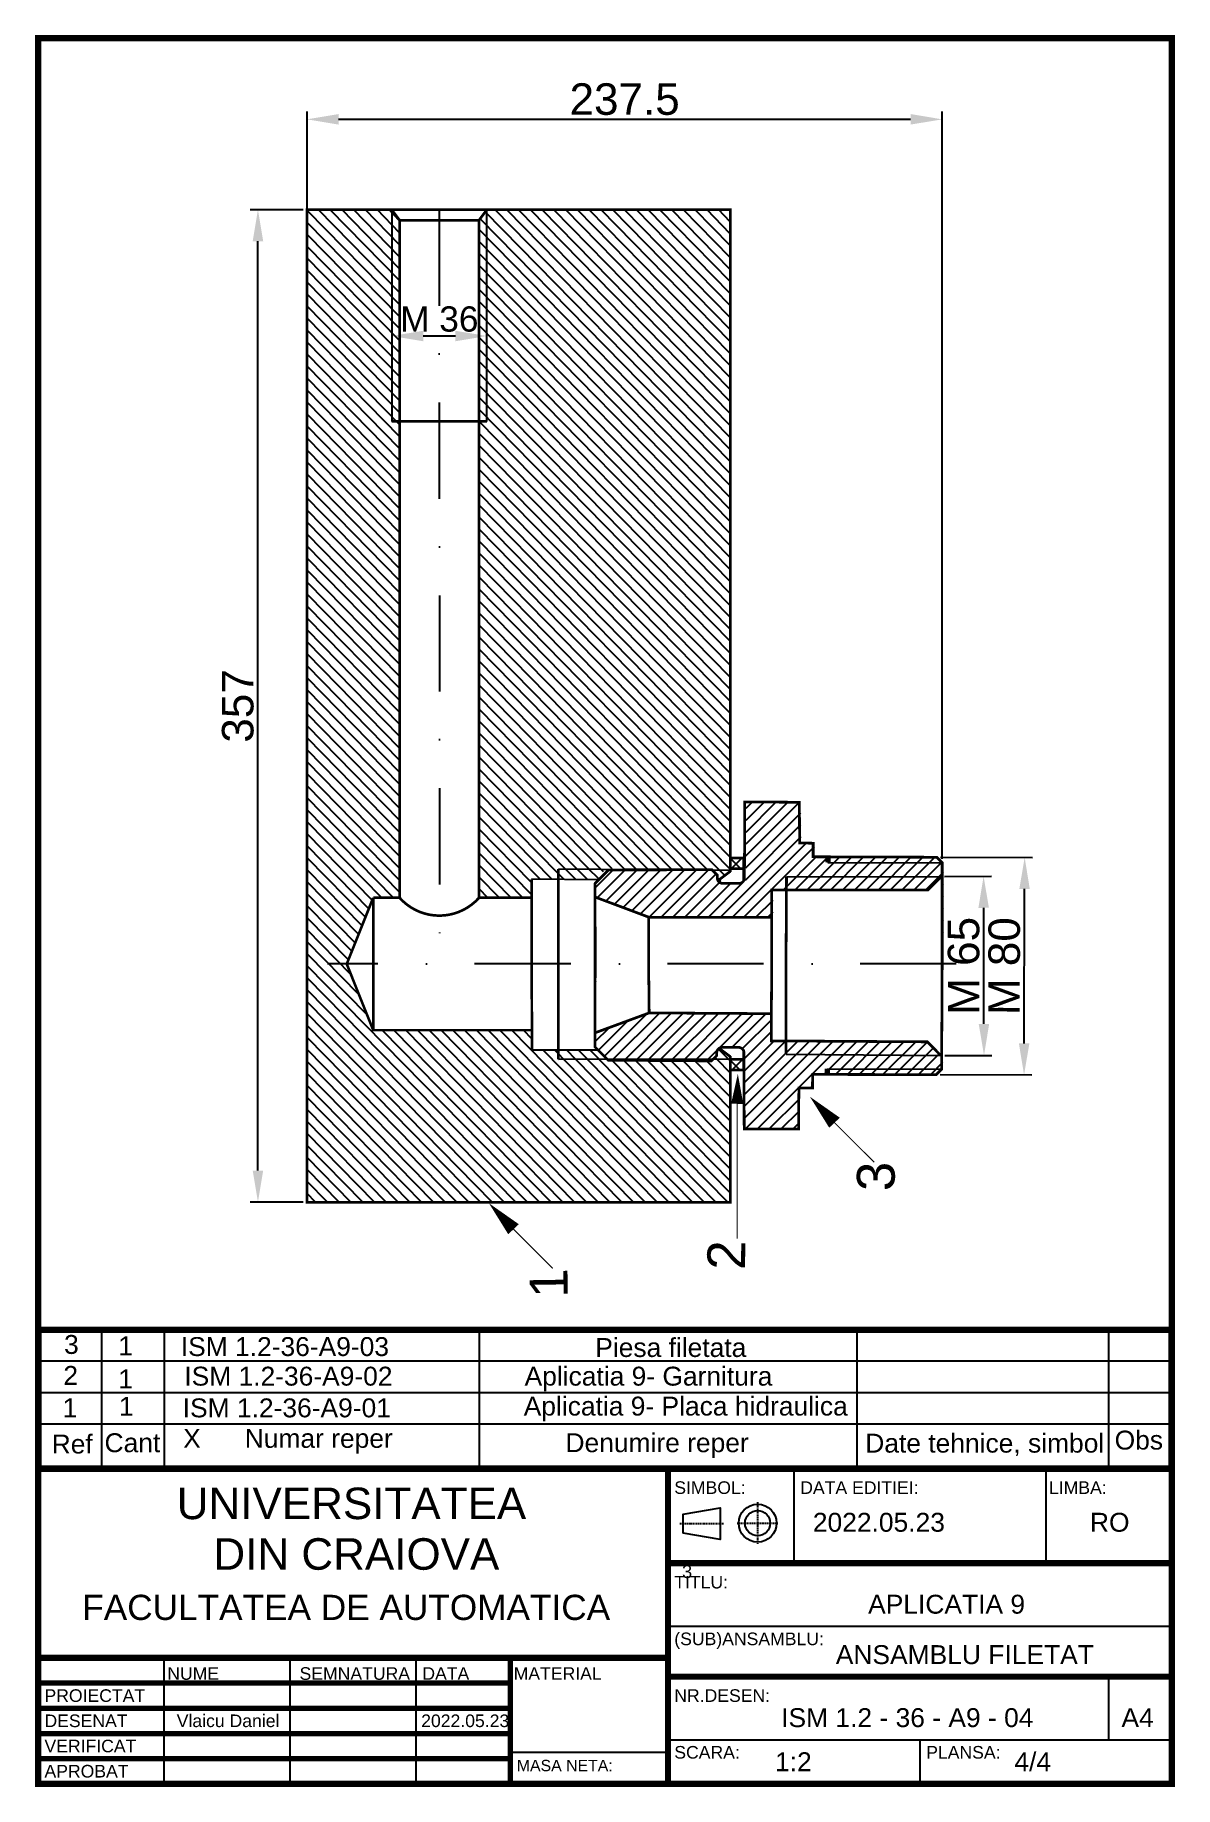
# Model space of a CAD drawing. Header units: millimetres. Extents: x 1551 to 1732, y 574 to 852.
import ezdxf

# ---------------------------------------------------------------- set-up
doc = ezdxf.new("R2010")
doc.units = ezdxf.units.MM
doc.header["$LTSCALE"] = 0.3
doc.linetypes.add('ACAD_ISO04W100', pattern=[30, 24, -3, 0, -3])
doc.linetypes.add('DASHDOT', pattern=[25.4, 12.7, -6.35, 0, -6.35])
doc.layers.add('strat-CONTUR', color=7, linetype='Continuous')
doc.layers.add('strat-COTE', color=5, linetype='Continuous')
doc.styles.get("Standard").update_dxf_attribs({"font": 'arial.ttf'})
doc.styles.add('style1', font='arial.ttf')
doc.dimstyles.new('ISO-25', dxfattribs={"dimtxt": 2.5, "dimasz": 2.5, "dimexe": 1.25, "dimexo": 0.625, "dimtad": 1, "dimtxsty": 'Standard', "dimcen": 2.5, "dimadec": 0, "dimazin": 0, "dimtfac": 1, "dimtmove": 0, "dimatfit": 3, "dimfxl": 1, "dimarcsym": 0})
pattern_1 = [(135, (1766.6525, 648.0665), (-0.942062, -0.942062), []), (225, (1766.6525, 648.0665), (0.942062, -0.942062), [])]

# ---------------------------------------------------------------- blocks, each defined once
blk = doc.blocks.new('*D64')
at = {"layer": 'Defpoints', "color": 0, "ltscale": 0.5, "transparency": 16777216}
for p in [(1586.24, 824.34), (1594.03, 824.34), (1594.03, 666.99)]:
    blk.add_point(p, dxfattribs=at)
at = {"layer": 'strat-COTE', "color": 0, "lineweight": -2, "ltscale": 0.5, "transparency": 16777216}
for p, q in [((1593.41, 824.34), (1584.99, 824.34)), ((1586.24, 671.99), (1586.24, 819.34)), ((1593.41, 666.99), (1584.99, 666.99))]:
    blk.add_line(p, q, dxfattribs=at)
at = {"layer": 'strat-COTE', "color": 0, "ltscale": 0.5, "transparency": 16777216}
for points in [[(1585.41, 819.34), (1587.07, 819.34), (1586.24, 824.34)], [(1585.41, 671.99), (1587.07, 671.99), (1586.24, 666.99)]]:
    blk.add_solid(points, dxfattribs=at)
at = {"layer": 'strat-COTE', "color": 0, "ltscale": 0.5, "transparency": 16777216, "insert": (1583.06, 745.66), "char_height": 5, "attachment_point": 5, "rotation": 90}
blk.add_mtext('357', dxfattribs=at)
blk = doc.blocks.new('*D65')
at = {"layer": 'Defpoints', "color": 0, "ltscale": 0.5, "transparency": 16777216}
for p in [(1594.03, 838.66), (1594.03, 720.81), (1694.78, 720.81)]:
    blk.add_point(p, dxfattribs=at)
at = {"layer": 'strat-COTE', "color": 0, "lineweight": -2, "ltscale": 0.5, "transparency": 16777216}
for p, q in [((1594.03, 721.43), (1594.03, 839.91)), ((1694.78, 721.43), (1694.78, 839.91)), ((1689.78, 838.66), (1599.03, 838.66))]:
    blk.add_line(p, q, dxfattribs=at)
at = {"layer": 'strat-COTE', "color": 0, "ltscale": 0.5, "transparency": 16777216}
for points in [[(1599.03, 839.5), (1599.03, 837.83), (1594.03, 838.66)], [(1689.78, 839.5), (1689.78, 837.83), (1694.78, 838.66)]]:
    blk.add_solid(points, dxfattribs=at)
at = {"layer": 'strat-COTE', "color": 0, "ltscale": 0.5, "transparency": 16777216, "insert": (1644.41, 841.84), "char_height": 5, "attachment_point": 5}
blk.add_mtext('237.5', dxfattribs=at)
blk = doc.blocks.new('*D66')
at = {"layer": 'Defpoints', "color": 0, "ltscale": 0.5, "transparency": 16777216}
for p in [(1694.51, 718.64), (1701.35, 718.65), (1694.57, 690.24)]:
    blk.add_point(p, dxfattribs=at)
at = {"layer": 'strat-COTE', "color": 0, "lineweight": -2, "ltscale": 0.5, "transparency": 16777216}
for p, q in [((1695.13, 718.64), (1702.6, 718.66)), ((1701.41, 695.26), (1701.37, 713.65)), ((1695.2, 690.24), (1702.67, 690.26))]:
    blk.add_line(p, q, dxfattribs=at)
at = {"layer": 'strat-COTE', "color": 0, "ltscale": 0.5, "transparency": 16777216}
for points in [[(1702.2, 713.66), (1700.53, 713.65), (1701.35, 718.65)], [(1702.24, 695.26), (1700.58, 695.25), (1701.42, 690.26)]]:
    blk.add_solid(points, dxfattribs=at)
at = {"layer": 'strat-COTE', "color": 0, "ltscale": 0.5, "transparency": 16777216, "insert": (1698.21, 704.45), "char_height": 5, "attachment_point": 5, "rotation": 90.1343}
blk.add_mtext('M 65', dxfattribs=at)
blk = doc.blocks.new('*D67')
at = {"layer": 'Defpoints', "color": 0, "ltscale": 0.5, "transparency": 16777216}
for p in [(1693.92, 721.67), (1707.87, 721.64), (1693.82, 687.21)]:
    blk.add_point(p, dxfattribs=at)
at = {"layer": 'strat-COTE', "color": 0, "lineweight": -2, "ltscale": 0.5, "transparency": 16777216}
for p, q in [((1694.54, 721.67), (1709.12, 721.63)), ((1707.78, 692.17), (1707.85, 716.64)), ((1694.45, 687.21), (1709.02, 687.17))]:
    blk.add_line(p, q, dxfattribs=at)
at = {"layer": 'strat-COTE', "color": 0, "ltscale": 0.5, "transparency": 16777216}
for points in [[(1707.02, 716.64), (1708.68, 716.63), (1707.87, 721.64)], [(1706.95, 692.17), (1708.62, 692.17), (1707.77, 687.17)]]:
    blk.add_solid(points, dxfattribs=at)
at = {"layer": 'strat-COTE', "color": 0, "ltscale": 0.5, "transparency": 16777216, "insert": (1704.64, 704.41), "char_height": 5, "attachment_point": 5, "rotation": 89.8433}
blk.add_mtext('M 80', dxfattribs=at)
blk = doc.blocks.new('*D68')
at = {"layer": 'Defpoints', "color": 0, "ltscale": 0.5, "transparency": 16777216}
for p in [(1607.46, 824.34), (1622.57, 824.34), (1607.46, 804.31)]:
    blk.add_point(p, dxfattribs=at)
at = {"layer": 'strat-COTE', "color": 0, "lineweight": -2, "ltscale": 0.5, "transparency": 16777216}
blk.add_line((1617.57, 804.31), (1612.46, 804.31), dxfattribs=at)
at = {"layer": 'strat-COTE', "color": 0, "ltscale": 0.5, "transparency": 16777216}
for points in [[(1612.46, 805.14), (1612.46, 803.48), (1607.46, 804.31)], [(1617.57, 805.14), (1617.57, 803.48), (1622.57, 804.31)]]:
    blk.add_solid(points, dxfattribs=at)
at = {"layer": 'strat-COTE', "color": 0, "ltscale": 0.5, "transparency": 16777216, "insert": (1615.01, 806.98), "char_height": 4, "attachment_point": 5}
blk.add_mtext('M 36', dxfattribs=at)
blk = doc.blocks.new('simbol 1')
at = {"linetype": 'ACAD_ISO04W100', "ltscale": 0.03}
blk.add_line((-3.45, 0), (3.45, 0), dxfattribs=at)
blk.add_lwpolyline([(-2.94, -1.5), (-2.94, 1.5), (2.96, 2.5), (2.96, -2.5)], close=True)
blk = doc.blocks.new('simbol 2')
at = {"linetype": 'ACAD_ISO04W100', "ltscale": 0.03}
for p, q in [((-0.01, 3.34), (-0.01, -3.34)), ((-3.24, 0), (3.24, 0))]:
    blk.add_line(p, q, dxfattribs=at)
at = {"linetype": 'Continuous', "ltscale": 0.03}
for radius in [3, 2]:
    blk.add_circle((-0.01, 0.02), radius, dxfattribs=at)

msp = doc.modelspace()

# ---------------------------------------------------------------- hatches: boundary and pattern name
at = {"ltscale": 0.5}
h = msp.add_hatch(dxfattribs=at)
h.set_pattern_fill('ANSI31', color=6, scale=0.419615, angle=449.5)
h.set_pattern_definition([(134.5, (1698.6873, 540.9563), (-0.950247, -0.933805), [])])
h.paths.add_polyline_path([(1604.522, 694.26), (1600.32, 704.766), (1600.332, 704.766), (1604.522, 715.241), (1608.718, 715.241), (1608.718, 790.772), (1607.459, 790.772), (1607.459, 824.341), (1594.032, 824.341), (1594.032, 666.985), (1661.17, 666.985), (1661.167, 689.624), (1633.892, 689.624), (1633.895, 691.08), (1629.699, 691.08), (1629.694, 694.26)])
h.paths.add_polyline_path([(1622.566, 824.341), (1622.566, 790.772), (1621.307, 790.772), (1621.307, 715.241), (1629.662, 715.241), (1629.657, 718.178), (1633.895, 718.178), (1633.895, 719.844), (1661.17, 719.844), (1661.17, 824.341)], flags=17)
h.paths.add_polyline_path([(1621.307, 822.662), (1621.307, 790.772), (1622.566, 790.772), (1622.566, 824.341)], flags=16)
h.paths.add_polyline_path([(1607.459, 824.341), (1607.459, 790.772), (1608.718, 790.772), (1608.718, 822.662)], flags=17)
h.paths.add_polyline_path([(1641.738, 689.663), (1640.076, 691.08), (1633.895, 691.08), (1633.896, 689.614)], flags=17)
edge = h.paths.add_edge_path(flags=17)
edge.add_arc((1659.831, 690.839), 0.862, 145.83088, 180.01671)
edge.add_line((1658.97, 690.839), (1658.97, 690.409))
edge.add_line((1658.97, 690.409), (1658.624, 689.643))
edge.add_line((1658.624, 689.643), (1661.17, 689.645))
edge.add_line((1661.17, 689.645), (1659.492, 691.323))
edge.add_line((1659.492, 691.323), (1659.119, 691.323))
edge = h.paths.add_edge_path(flags=16)
edge.add_line((1658.608, 719.853), (1659.048, 718.996))
edge.add_line((1659.048, 718.996), (1659.046, 718.566))
edge.add_arc((1659.907, 718.561), 0.862, 179.66998, 206.37816)
edge.add_line((1659.135, 718.178), (1659.492, 718.178))
edge.add_line((1659.492, 718.178), (1661.169, 719.853))
edge.add_line((1661.169, 719.853), (1658.608, 719.853))
h.paths.add_polyline_path([(1640.166, 718.178), (1641.421, 719.795), (1633.894, 719.795), (1633.895, 718.178)], flags=16)
h = msp.add_hatch(dxfattribs=at)
h.set_pattern_fill('ANSI37', color=256, scale=0.419615, angle=90)
h.set_pattern_definition(pattern_1)
h.paths.add_polyline_path([(1663.268, 719.857), (1663.268, 721.535), (1661.17, 721.535), (1661.17, 719.857)])
h = msp.add_hatch(dxfattribs=at)
h.set_pattern_fill('ANSI37', color=256, scale=0.419615, angle=90)
h.set_pattern_definition(pattern_1)
h.paths.add_polyline_path([(1661.17, 689.645), (1661.17, 687.966), (1663.268, 687.966), (1663.268, 689.645)])
at = {"layer": 'strat-CONTUR', "ltscale": 0.5}
h = msp.add_hatch(dxfattribs=at)
h.set_pattern_fill('ANSI31', color=170, scale=0.419615, angle=180)
h.set_pattern_definition([(225, (1379.2626, 631.5591), (0.942062, -0.942062), [])])
edge = h.paths.add_edge_path()
edge.add_line((1695.011, 704.439), (1695.011, 720.81))
edge.add_line((1695.011, 720.81), (1694.149, 721.675))
edge.add_line((1694.149, 721.675), (1674.547, 721.745))
edge.add_line((1674.547, 721.745), (1674.546, 723.899))
edge.add_line((1674.546, 723.899), (1672.392, 723.929))
edge.add_line((1672.392, 723.929), (1672.366, 730.391))
edge.add_line((1672.366, 730.391), (1663.689, 730.442))
edge.add_line((1663.689, 730.442), (1663.643, 718.375))
edge.add_arc((1662.781, 718.382), 0.862, 269.71442, 359.49494, ccw=False)
edge.add_line((1662.777, 717.521), (1660.19, 717.534))
edge.add_arc((1660.194, 718.395), 0.862, 179.66998, 269.71442, ccw=False)
edge.add_line((1659.332, 718.4), (1659.335, 718.83))
edge.add_line((1659.335, 718.83), (1658.478, 719.691))
edge.add_line((1658.478, 719.691), (1642.107, 719.671))
edge.add_line((1642.107, 719.671), (1639.955, 717.514))
edge.add_line((1639.955, 717.514), (1639.727, 715.36))
edge.add_line((1639.957, 715.36), (1648.576, 712.136))
edge.add_line((1648.576, 712.136), (1667.963, 712.153))
edge.add_line((1667.963, 712.153), (1667.959, 716.461))
edge.add_line((1667.959, 716.461), (1692.731, 716.483))
edge.add_line((1692.731, 716.483), (1694.883, 718.639))
h = msp.add_hatch(dxfattribs=at)
h.set_pattern_fill('ANSI31', color=170, scale=0.419615, angle=180)
h.set_pattern_definition([(225, (1379.1394, 631.5528), (0.942062, -0.942062), [])])
edge = h.paths.add_edge_path()
edge.add_line((1639.775, 693.813), (1648.412, 696.989))
edge.add_line((1648.412, 696.989), (1667.798, 696.866))
edge.add_line((1667.798, 696.866), (1667.77, 692.558))
edge.add_line((1667.77, 692.558), (1692.542, 692.401))
edge.add_line((1692.542, 692.401), (1694.682, 690.233))
edge.add_line((1694.887, 689.163), (1694.798, 688.062))
edge.add_line((1694.798, 688.062), (1693.931, 687.202))
edge.add_line((1693.931, 687.202), (1674.33, 687.238))
edge.add_line((1674.33, 687.238), (1674.317, 685.084))
edge.add_line((1674.317, 685.084), (1672.163, 685.067))
edge.add_line((1672.163, 685.067), (1672.101, 678.605))
edge.add_line((1672.101, 678.605), (1663.484, 678.603))
edge.add_line((1663.484, 678.603), (1663.444, 690.669))
edge.add_arc((1662.582, 690.666), 0.862, 0.19175, 89.97227)
edge.add_line((1662.583, 691.527), (1659.995, 691.529))
edge.add_arc((1659.995, 690.667), 0.862, 89.97227, 180.01671)
edge.add_line((1659.133, 690.667), (1659.133, 690.237))
edge.add_line((1659.133, 690.237), (1658.272, 689.381))
edge.add_line((1658.272, 689.381), (1641.902, 689.49))
edge.add_line((1641.902, 689.49), (1639.81, 691.58))
edge.add_line((1639.81, 691.58), (1639.843, 704.583))

# ---------------------------------------------------------------- linework, layer by layer
at = {"ltscale": 0.5}
for p, q in [((1607.459, 824.341), (1607.459, 790.772)), ((1622.566, 790.772), (1622.566, 824.341)), ((1661.096, 719.546, 1.678), (1633.895, 719.786, 1.678)), ((1676.661, 720.84), (1694.78, 720.81)), ((1640.095, 718.107), (1629.657, 718.178)), ((1670.089, 718.581), (1694.652, 718.639)), ((1640.095, 691.08), (1629.699, 691.08)), ((1661.17, 689.645), (1633.895, 689.609)), ((1670.012, 690.432), (1694.575, 690.24)), ((1676.572, 688.137), (1694.691, 688.068)), ((1561.404, 646.752), (1561.404, 624.785)), ((1571.39, 646.752), (1571.39, 624.785)), ((1571.39, 646.752), (1621.315, 646.752)), ((1621.315, 646.752), (1621.315, 624.854)), ((1681.226, 646.752), (1681.226, 624.785)), ((1721.166, 646.752), (1721.166, 624.785)), ((1731.151, 641.759), (1551.419, 641.759)), ((1731.151, 636.767), (1551.419, 636.767)), ((1731.151, 631.774), (1551.419, 631.774))]:
    msp.add_line(p, q, dxfattribs=at)
at = {"linetype": 'DASHDOT', "ltscale": 4}
for p, q in [((1615.012, 824.341), (1615.018, 705.875)), ((1697.012, 704.766), (1597.259, 704.766))]:
    msp.add_line(p, q, dxfattribs=at)
for p, q in [((1671.268, 624.732), (1671.268, 609.745)), ((1711.231, 624.732), (1711.231, 609.745)), ((1651.286, 599.754), (1731.213, 599.754)), ((1571.358, 574.777), (1571.358, 594.759)), ((1591.34, 574.777), (1591.34, 594.759)), ((1611.322, 574.777), (1611.322, 594.759)), ((1721.222, 581.77), (1721.222, 591.761)), ((1651.286, 581.77), (1731.213, 581.77)), ((1691.25, 581.77), (1691.25, 574.777)), ((1626.308, 579.772), (1651.286, 579.772))]:
    msp.add_line(p, q)
at = {"lineweight": 70}
for p, q in [((1626.308, 574.777), (1626.308, 594.759)), ((1551.376, 590.762), (1626.308, 590.762)), ((1551.376, 586.766), (1626.308, 586.766)), ((1551.376, 582.769), (1626.308, 582.769)), ((1551.376, 578.773), (1626.308, 578.773))]:
    msp.add_line(p, q, dxfattribs=at)
at = {"const_width": 0.999}
for points in [[(1551.376, 574.777), (1731.213, 574.777), (1731.213, 851.526), (1551.376, 851.526)], [(1551.376, 624.732), (1651.286, 624.732), (1651.286, 574.777), (1551.376, 574.777)], [(1651.286, 624.732), (1731.213, 624.732), (1731.213, 574.777), (1651.286, 574.777)], [(1651.286, 609.745), (1731.213, 609.745), (1731.213, 591.761), (1651.286, 591.761)], [(1551.376, 594.759), (1651.286, 594.759), (1651.286, 574.777), (1551.376, 574.777)]]:
    msp.add_lwpolyline(points, close=True, dxfattribs=at)
at = {"ltscale": 0.1, "const_width": 0.42}
msp.add_lwpolyline([(1661.17, 690.188), (1661.17, 666.985), (1594.032, 666.985), (1594.032, 824.341), (1661.17, 824.341), (1661.17, 719.33)], dxfattribs=at)
at = {"ltscale": 0.5}
for points, const_width in [([(1608.718, 822.662), (1607.459, 824.341)], 0.42), ([(1608.718, 822.662), (1608.718, 715.241)], 0.42), ([(1608.718, 822.662), (1621.307, 822.662)], 0.42), ([(1621.307, 822.662), (1622.566, 824.341)], 0.42), ([(1621.307, 822.662), (1621.307, 715.241)], 0.42), ([(1607.459, 790.772), (1622.566, 790.772)], 0.42), ([(1633.895, 689.609), (1633.895, 719.786)], 0.42), ([(1661.17, 719.355), (1661.17, 721.535), (1663.268, 721.535), (1663.268, 717.964)], 0.42), ([(1661.17, 719.857), (1663.268, 719.857)], 0.42), ([(1629.699, 691.08), (1629.657, 718.178)], 0.42), ([(1659.492, 718.178), (1659.202, 718.178)], 0.42), ([(1659.492, 717.7), (1659.492, 718.178)], 0.42), ([(1661.17, 717.51), (1661.17, 717.54)], 0.42), ([(1604.522, 694.26), (1600.326, 704.751), (1604.522, 715.241)], 0.42), ([(1629.699, 694.26), (1604.522, 694.26), (1604.522, 715.241)], 0.42), ([(1604.522, 715.241), (1608.718, 715.241)], 0.42), ([(1621.307, 715.241), (1629.662, 715.254)], 0.42), ([(1659.492, 691.323), (1659.222, 691.323)], 0.42), ([(1661.17, 690.064), (1659.492, 691.323)], 0.42), ([(1663.268, 691.144), (1663.268, 687.966), (1661.17, 687.966)], 0.42), ([(1661.17, 687.966), (1661.17, 689.924)], 0.42), ([(1661.17, 689.645), (1663.268, 689.645)], 0.42), ([(1551.419, 624.785), (1731.151, 624.785), (1731.151, 631.774), (1731.151, 636.767), (1731.151, 641.759), (1731.151, 646.752), (1551.419, 646.752), (1551.419, 641.759), (1551.419, 636.767), (1551.419, 631.774), (1551.419, 624.785)], 0.999)]:
    msp.add_lwpolyline(points, dxfattribs=dict(at, const_width=const_width))
at = {"ltscale": 0.5, "const_width": 0.42, "elevation": 1.678}
msp.add_lwpolyline([(1659.492, 718.178), (1661.17, 719.437)], dxfattribs=at)
at = {"ltscale": 0.5, "const_width": 0.42}
msp.add_lwpolyline([(1608.718, 715.241, 0.4484855), (1621.307, 715.241)], format="xyb", dxfattribs=at)
for points in [[(1551.376, 574.777), (1731.213, 574.777), (1731.213, 624.732), (1551.376, 624.732), (1551.376, 574.777)], [(1651.286, 574.777), (1651.286, 624.732)], [(1731.213, 609.745), (1651.286, 609.745)], [(1551.376, 594.759), (1651.286, 594.759)], [(1731.213, 591.761), (1651.286, 591.761)]]:
    msp.add_lwpolyline(points)
at = {"layer": 'Defpoints', "ltscale": 0.5}
for p, q in [((1659.324, 718.107), (1659.175, 718.107)), ((1659.119, 691.323), (1659.222, 691.323))]:
    msp.add_line(p, q, dxfattribs=at)
at = {"layer": 'strat-CONTUR', "color": 0, "const_width": 0.431, "elevation": -1.723}
for points in [[(1694.78, 704.439), (1694.78, 720.81), (1693.918, 721.675), (1674.317, 721.745), (1674.315, 723.899), (1672.162, 723.929), (1672.135, 730.391), (1663.459, 730.442), (1663.413, 718.375, -0.413092), (1662.547, 717.521), (1659.959, 717.534, -0.4144408), (1659.102, 718.4), (1659.104, 718.83), (1658.248, 719.691), (1641.877, 719.671), (1639.725, 717.514), (1639.736, 704.589)], [(1694.78, 704.439), (1694.691, 688.068), (1693.824, 687.208), (1674.222, 687.245), (1674.209, 685.091), (1672.055, 685.073), (1671.993, 678.611), (1663.377, 678.609), (1663.337, 690.675, 0.413092), (1662.476, 691.534), (1659.888, 691.535, 0.4144408), (1659.026, 690.673), (1659.026, 690.243), (1658.165, 689.387), (1641.794, 689.497), (1639.703, 691.586), (1639.736, 704.589)]]:
    msp.add_lwpolyline(points, format="xyb", dxfattribs=at)
at = {"layer": 'strat-CONTUR', "ltscale": 0.5, "const_width": 0.862}
for points in [[(1676.661, 720.84), (1676.664, 721.737)], [(1676.572, 688.137), (1676.57, 687.24)]]:
    msp.add_lwpolyline(points, dxfattribs=at)
at = {"layer": 'strat-CONTUR', "color": 0, "elevation": -1.723}
for points in [[(1639.727, 715.36, 0.431, 0.431, 0), (1639.727, 715.36, 0.431, 0.431, 0), (1639.727, 715.36, 0.431, 0.431, 0), (1639.727, 715.36, 0.431, 0.431, 0), (1648.346, 712.136, 0.431, 0.431, 0), (1667.732, 712.153, 0.431, 0.431, 0), (1667.728, 716.461, 0.431, 0.431, 0), (1692.5, 716.483, 0.431, 0.431, 0), (1694.652, 718.639, 0, 0, 0)], [(1639.668, 693.819, 0.431, 0.431, 0), (1639.668, 693.819, 0.431, 0.431, 0), (1639.668, 693.819, 0.431, 0.431, 0), (1639.668, 693.819, 0.431, 0.431, 0), (1648.304, 696.996, 0.431, 0.431, 0), (1667.69, 696.873, 0.431, 0.431, 0), (1667.663, 692.565, 0.431, 0.431, 0), (1692.434, 692.407, 0.431, 0.431, 0), (1694.575, 690.24, 0, 0, 0)]]:
    msp.add_lwpolyline(points, format="xyseb", dxfattribs=at)
at = {"layer": 'strat-CONTUR', "color": 0}
for points, const_width, elevation in [([(1670.008, 704.417), (1670.089, 718.581)], 0.431, -1.723), ([(1648.217, 712.216), (1648.215, 704.588)], 0.424, -1.698), ([(1648.304, 696.996), (1648.215, 704.588)], 0.431, -1.723), ([(1670.009, 704.596), (1670.012, 690.432)], 0.431, -1.723)]:
    msp.add_lwpolyline(points, dxfattribs=dict(at, const_width=const_width, elevation=elevation))
at = {"layer": 'strat-CONTUR', "const_width": 0.431, "elevation": -1.723}
for points in [[(1667.732, 712.153), (1667.736, 704.513)], [(1667.69, 696.873), (1667.736, 704.513)]]:
    msp.add_lwpolyline(points, dxfattribs=at)
at = {"layer": 'strat-COTE', "ltscale": 0.5}
for points in [[(1662.267, 682.58, 1.929, 0, 0), (1662.365, 687.318, 0, 0, 0)], [(1677.702, 679.587, 2.311, 0, 0), (1673.801, 683.709, 0, 0, 0)], [(1626.783, 662.7, 2.311, 0, 0), (1622.883, 666.822, 0, 0, 0)]]:
    msp.add_lwpolyline(points, format="xyseb", dxfattribs=at)
at = {"layer": 'strat-COTE', "ltscale": 0.5, "const_width": 0.168}
for points in [[(1662.267, 682.58), (1662.267, 661.19)], [(1677.702, 679.587), (1684.016, 673.303)], [(1626.783, 662.7), (1633.012, 656.469)]]:
    msp.add_lwpolyline(points, dxfattribs=at)

# ---------------------------------------------------------------- block references
at = {"ltscale": 0.5}
for name, p in [('simbol 2', (1665.519, 616.083)), ('simbol 1', (1656.626, 616.022))]:
    msp.add_blockref(name, p, dxfattribs=at)

# ---------------------------------------------------------------- texts
at = {"ltscale": 0.5, "style": 'style1'}
for s, height, p in [('3', 2.996, (1555.484, 642.931)), ('1', 2.996, (1564.075, 642.708)), ('ISM 1.2-36-A9-03', 2.99553, (1574.005, 642.597)), ('       Piesa filetata', 2.99553, (1631.616, 642.446)), ('2', 2.996, (1555.373, 638.025)), ('1', 2.996, (1564.075, 637.468)), (' ISM 1.2-36-A9-02', 2.99553, (1573.399, 637.907)), ('Aplicatia 9- Garnitura', 2.99553, (1628.542, 637.908)), ('1', 2.996, (1564.187, 633.119)), ('Aplicatia 9- Placa hidraulica', 2.99553, (1628.403, 633.16)), ('  1', 2.9955, (1552.918, 632.896)), ('ISM 1.2-36-A9-01', 2.99553, (1574.308, 632.88)), ('X      Numar reper', 2.99553, (1574.378, 628.044)), ('Denumire reper', 2.99553, (1635.029, 627.356)), ('Obs', 2.9955, (1722.143, 627.77)), ('Ref', 2.9955, (1553.523, 627.144)), ('Cant', 2.9955, (1561.907, 627.352)), ('Date tehnice, simbol', 2.99553, (1682.582, 627.286))]:
    msp.add_text(s, height=height, dxfattribs=at).set_placement(p)
at = {"style": 'style1'}
for s, height, p in [('SIMBOL:', 1.9982, (1652.285, 620.735)), ('DATA EDITIEI:', 1.99819, (1672.267, 620.735)), ('LIMBA:', 1.9982, (1711.731, 620.735)), ('UNIVERSITATEA', 4.99548, (1573.356, 616.739)), ('2022.05.23', 2.9973, (1674.265, 614.741)), ('RO', 2.9973, (1718.225, 614.741)), ('   DIN CRAIOVA', 4.99548, (1573.356, 608.714)), ('TITLU:', 1.9982, (1652.285, 605.749)), ('FACULTATEA DE AUTOMATICA', 3.99639, (1558.37, 600.753)), ('                       APLICATIA 9 ', 2.99729, (1656.281, 601.752)), ('(SUB)ANSAMBLU:', 1.99819, (1652.285, 596.757)), ('          ANSAMBLU FILETAT', 2.99729, (1666.272, 593.76)), ('NUME', 1.9982, (1571.858, 591.262)), ('SEMNATURA', 1.9982, (1592.839, 591.262)), ('DATA', 1.9982, (1612.321, 591.262)), ('MATERIAL', 1.9982, (1626.808, 591.262)), ('PROIECTAT', 1.9982, (1552.375, 587.765)), ('NR.DESEN:', 1.9982, (1652.285, 587.765)), ('            ISM 1.2 - 36 - A9 - 04', 2.99729, (1655.282, 583.769)), ('A4', 2.9973, (1723.221, 583.769)), ('DESENAT', 1.9982, (1552.375, 583.769)), ('Vlaicu Daniel                             2022.05.23', 1.99819, (1573.356, 583.769)), ('VERIFICAT', 1.9982, (1552.375, 579.772)), ('SCARA:', 1.9982, (1652.285, 578.773)), ('PLANSA:', 1.9982, (1692.249, 578.773)), ('APROBAT', 1.9982, (1552.375, 575.776)), ('MASA NETA:', 1.7984, (1627.307, 576.775)), ('1:2', 2.9973, (1668.27, 576.775)), ('4/4', 2.9973, (1706.236, 576.775))]:
    msp.add_text(s, height=height, dxfattribs=at).set_placement(p)
at = {"layer": 'Defpoints', "ltscale": 0.5, "style": 'style1'}
msp.add_text('3', height=2.057, dxfattribs=at).set_placement((1653.522, 607.397))
at = {"layer": 'strat-COTE', "ltscale": 0.5, "style": 'style1'}
for s, rotation, p in [('3', 89.39729, (1687.231, 668.711)), ('2', 88.91975, (1663.49, 656.215)), ('1', 90.86387, (1635.402, 651.858))]:
    msp.add_text(s, height=6, rotation=rotation, dxfattribs=at).set_placement(p)

# ---------------------------------------------------------------- dimensions: what is measured, and where the dimension line sits
at = {"layer": 'strat-COTE', "ltscale": 0.5}
dim = msp.add_linear_dim(base=(1594.032, 838.664), p1=(1694.78, 720.81), p2=(1594.032, 720.81), text='237.5', dimstyle='ISO-25', override={"dimtxt": 5, "dimasz": 5}, dxfattribs=at)
dim.commit()
dim.dimension.update_dxf_attribs({"geometry": '*D65', "text_midpoint": (1644.406, 841.843)})
dim = msp.add_linear_dim(base=(1586.24, 824.341), p1=(1594.032, 666.985), p2=(1594.032, 824.341), angle=90, text='357', dimstyle='ISO-25', override={"dimtxt": 5, "dimasz": 5, "dimclrt": 0}, dxfattribs=at)
dim.commit()
dim.dimension.update_dxf_attribs({"geometry": '*D64', "text_midpoint": (1583.061, 745.663)})
dim = msp.add_linear_dim(base=(1607.459, 804.31), p1=(1622.566, 824.341), p2=(1607.459, 824.341), text='M 36', dimstyle='ISO-25', override={"dimtxt": 4, "dimasz": 5, "dimse1": 1, "dimse2": 1}, dxfattribs=at)
dim.commit()
dim.dimension.update_dxf_attribs({"geometry": '*D68', "text_midpoint": (1615.012, 804.31), "dimtype": 160})
for p1, p2, distance, text, override, picture, middle in [((1693.824, 687.208), (1693.918, 721.675), -13.947, 'M 80', {"dimtxt": 5, "dimasz": 5}, '*D67', (1704.64, 704.412)), ((1694.575, 690.24), (1694.508, 718.639), -6.846, 'M 65', {"dimtxt": 5, "dimasz": 5, "dimtad": 4}, '*D66', (1698.209, 704.448))]:
    dim = msp.add_aligned_dim(p1=p1, p2=p2, distance=distance, text=text, dimstyle='ISO-25', override=override, dxfattribs=at)
    dim.commit()
    dim.dimension.update_dxf_attribs({"geometry": picture, "text_midpoint": middle})

doc.saveas('drawing.dxf')
